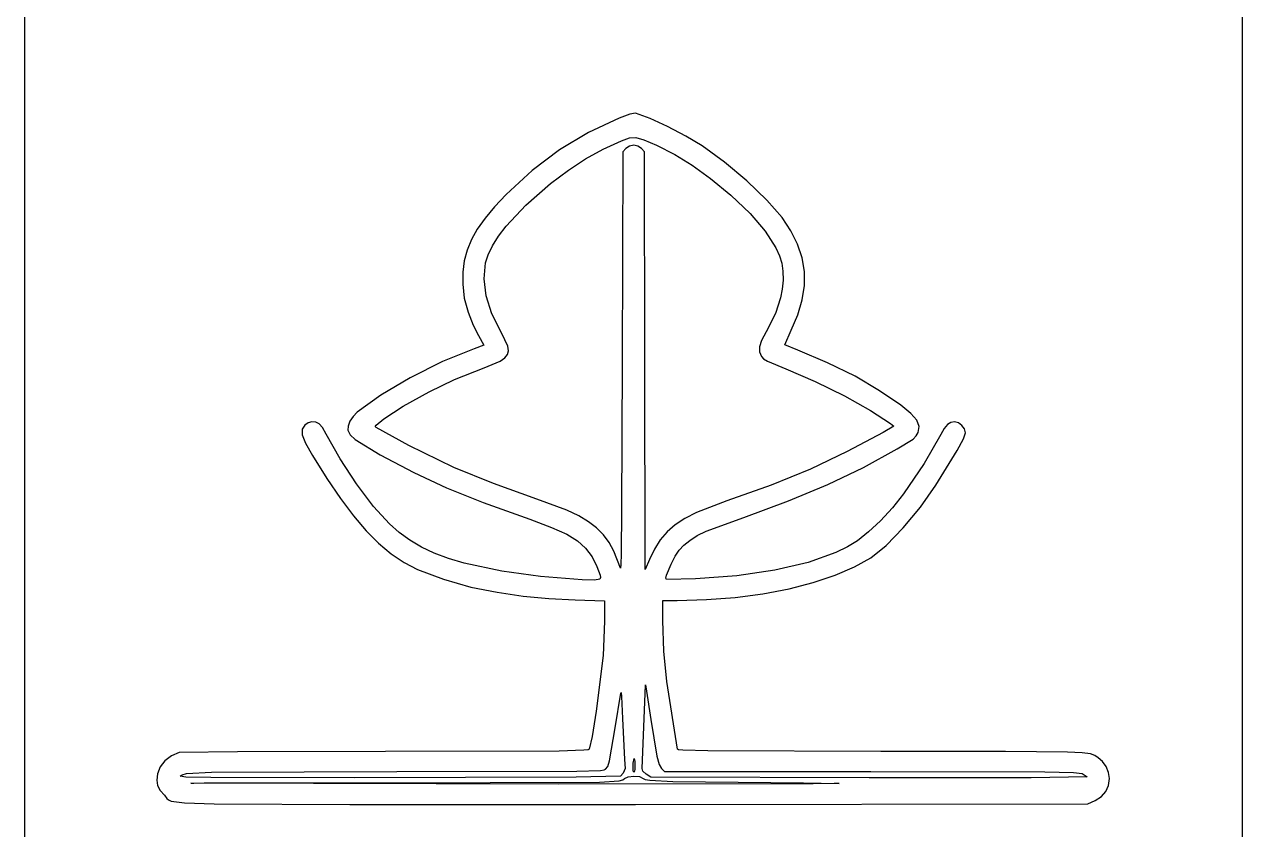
# Model space of a CAD drawing. Extents: x 45 to 235, y 1 to 395.
# Drawn here: x 44.6 to 235.4, y 142.8 to 268.8 of the extents above; entities that cross this region are included whole.
import ezdxf

# ---------------------------------------------------------------- set-up
doc = ezdxf.new("R2010")
doc.units = 0

msp = doc.modelspace()

# ---------------------------------------------------------------- linework, layer by layer
at = {"layer": 'Layer 1'}
for p, q in [((44.6336, 356.5), (44.6336, 39.4004)), ((235.443, 39.4004), (235.443, 356.494)), ((137.783, 254.157), (132.982782, 251.907592)), ((139.474703, 254.767181), (137.782838, 254.15692)), ((137.782838, 254.15692), (137.783, 254.157)), ((140.362808, 254.93091), (139.474703, 254.767181)), ((142.629892, 254.091802), (140.362808, 254.93091)), ((145.386302, 252.832208), (142.629892, 254.091802)), ((132.982782, 251.907592), (128.46537, 249.185601)), ((148.235739, 251.341905), (145.386302, 252.832208)), ((135.282109, 249.285913), (138.179893, 250.604733)), ((138.179893, 250.604733), (139.401034, 251.057158)), ((139.401034, 251.057158), (140.417517, 251.128169)), ((140.417517, 251.128169), (141.679592, 250.76381)), ((141.679592, 250.76381), (143.637513, 249.910126)), ((150.781908, 249.81067), (148.235739, 251.341905)), ((128.46537, 249.185601), (124.186098, 245.957535)), ((132.546179, 247.779176), (135.282109, 249.285913)), ((138.37844, 248.858193), (138.27921, 215.894193)), ((138.854742, 249.374186), (138.37844, 248.858193)), ((139.42283, 249.776065), (138.854742, 249.374186)), ((140.065341, 249.910025), (139.42283, 249.776065)), ((140.707852, 249.776065), (140.065341, 249.910025)), ((141.275942, 249.374186), (140.707852, 249.776065)), ((141.752244, 248.858193), (141.275942, 249.374186)), ((141.811781, 216.191793), (141.752244, 248.858193)), ((143.637513, 249.910126), (143.63754, 249.90998)), ((143.63754, 249.90998), (146.498762, 248.467433)), ((146.498762, 248.467433), (149.246485, 246.779291)), ((154.284732, 247.276894), (150.781908, 249.81067)), ((129.843732, 246.008239), (132.546179, 247.779176)), ((149.246485, 246.779291), (152.10211, 244.696712)), ((157.787544, 244.335663), (154.284732, 247.276894)), ((124.186098, 245.957535), (120.1003, 242.1899)), ((127.046393, 243.896823), (129.843732, 246.008239)), ((152.10211, 244.696712), (155.28704, 242.07085)), ((160.918238, 241.323736), (157.787544, 244.335663)), ((123.158794, 240.512805), (127.046393, 243.896823)), ((120.1003, 242.1899), (118.284051, 240.277289)), ((120.087965, 237.216226), (123.158794, 240.512805)), ((155.28704, 242.07085), (158.297415, 239.231025)), ((163.304708, 238.57787), (160.918238, 241.323736)), ((118.284051, 240.277289), (116.782004, 238.487706)), ((158.297415, 239.231025), (160.675201, 236.45446)), ((164.700276, 236.499479), (163.304708, 238.57787)), ((115.575319, 236.782313), (114.645159, 235.12227)), ((116.782004, 238.487706), (115.575319, 236.782313)), ((118.89547, 235.646658), (120.087965, 237.216226)), ((114.645159, 235.12227), (113.972685, 233.468737)), ((117.951125, 234.15407), (118.89547, 235.646658)), ((160.675201, 236.45446), (162.35342, 233.82674)), ((165.746992, 234.408993), (164.700276, 236.499479)), ((113.972685, 233.468737), (113.53906, 231.782874)), ((117.269582, 232.756834), (117.951125, 234.15407)), ((162.35342, 233.82674), (162.909259, 232.595442)), ((166.445784, 232.29432), (165.746992, 234.408993)), ((113.53906, 231.782874), (113.325444, 230.025841)), ((116.623315, 228.96745), (116.865493, 231.473323)), ((116.865493, 231.473323), (117.269582, 232.756834)), ((162.909259, 232.595442), (163.26509, 231.43345)), ((163.26509, 231.43345), (163.440912, 230.21541)), ((166.797584, 230.143366), (166.445784, 232.29432)), ((113.325444, 230.025841), (113.313, 228.1588)), ((163.440912, 230.21541), (163.46603, 228.80387)), ((166.803321, 227.944037), (166.797584, 230.143366)), ((113.313, 228.1588), (113.531305, 225.970789)), ((116.952324, 226.340648), (116.623315, 228.96745)), ((163.346024, 227.347675), (163.086477, 225.99567)), ((163.46603, 228.80387), (163.346024, 227.347675)), ((166.463926, 225.68424), (166.803321, 227.944037)), ((113.531305, 225.970789), (114.166374, 223.75301)), ((117.872988, 223.516634), (116.952324, 226.340648)), ((163.086477, 225.99567), (162.287679, 223.562067)), ((165.780328, 223.351882), (166.463926, 225.68424)), ((114.166374, 223.75301), (114.940366, 221.756012)), ((119.405773, 220.419123), (117.872988, 223.516634)), ((162.287679, 223.562067), (160.804197, 220.69681)), ((164.753458, 220.93487), (165.780328, 223.351882)), ((114.940366, 221.756012), (115.773894, 220.10136)), ((115.773894, 220.10136), (116.607422, 218.63276)), ((120.336671, 218.45748), (119.405773, 220.419123)), ((160.804197, 220.69681), (160.10091, 219.358142)), ((163.721468, 218.65259), (164.753458, 220.93487)), ((115.099132, 218.057229), (110.135178, 216.026746)), ((116.607422, 218.63276), (115.099132, 218.057229)), ((120.303802, 217.139588), (120.451638, 217.739229)), ((120.451638, 217.739229), (120.336671, 218.45748)), ((160.10091, 219.358142), (159.762289, 218.367399)), ((159.762289, 218.367399), (159.76601, 217.573873)), ((159.76601, 217.573873), (160.089745, 216.82686)), ((165.765598, 217.838908), (163.721468, 218.65259)), ((170.446749, 215.82207), (165.765598, 217.838908)), ((110.135178, 216.026746), (105.081917, 213.512518)), ((116.647193, 215.080573), (119.132273, 216.126826)), ((119.132273, 216.126826), (119.8713, 216.61623)), ((119.8713, 216.61623), (120.303802, 217.139588)), ((138.27921, 215.894193), (138.157654, 192.833231)), ((141.851473, 183.505593), (141.811781, 216.191793)), ((160.089745, 216.82686), (160.406039, 216.467153)), ((160.406039, 216.467153), (161.012579, 216.092562)), ((161.012579, 216.092562), (163.900155, 214.88196)), ((174.755788, 213.730808), (170.446749, 215.82207)), ((111.988367, 213.237379), (116.647193, 215.080573)), ((163.900155, 214.88196), (168.481771, 212.920319)), ((178.543872, 211.463414), (174.755788, 213.730808)), ((105.081917, 213.512518), (100.452864, 210.789908)), ((108.014223, 211.290003), (111.988367, 213.237379)), ((168.481771, 212.920319), (173.076414, 210.664709)), ((100.452864, 210.789908), (96.761532, 208.134279)), ((103.965658, 209.049896), (108.014223, 211.290003)), ((173.076414, 210.664709), (177.176152, 208.379329)), ((181.900308, 209.225788), (178.543872, 211.463414)), ((96.761532, 208.134279), (96.108168, 207.458898)), ((100.929233, 207.062823), (103.965658, 209.049896)), ((177.176152, 208.379329), (180.273055, 206.32838)), ((183.463794, 207.936425), (181.900308, 209.225788)), ((88.565122, 206.10996), (88.12324, 205.455045)), ((89.088559, 206.459124), (88.565122, 206.10996)), ((89.671533, 206.611069), (89.088559, 206.459124)), ((90.261949, 206.562075), (89.671533, 206.611069)), ((90.807712, 206.308419), (90.261949, 206.562075)), ((91.318743, 205.703124), (90.807712, 206.308419)), ((95.612952, 206.690488), (95.329838, 205.929521)), ((96.108168, 207.458898), (95.612952, 206.690488)), ((99.600802, 205.887879), (99.708714, 206.107735)), ((99.708714, 206.107735), (100.929233, 207.062823)), ((180.273055, 206.32838), (180.808894, 205.911616)), ((184.405854, 206.844281), (183.463794, 207.936425)), ((184.774864, 205.871213), (184.405854, 206.844281)), ((189.216129, 206.186878), (188.71347, 205.562663)), ((189.737393, 206.524569), (189.216129, 206.186878)), ((190.33494, 206.625969), (189.737393, 206.524569)), ((190.931245, 206.462241), (190.33494, 206.625969)), ((191.48848, 206.045478), (190.931245, 206.462241)), ((88.12324, 205.455045), (88.140915, 204.576864)), ((88.140915, 204.576864), (88.668381, 203.274476)), ((91.919082, 204.681059), (91.318743, 205.703124)), ((94.080114, 200.839015), (91.919082, 204.681059)), ((95.329838, 205.929521), (95.312782, 205.276469)), ((95.312782, 205.276469), (95.64303, 204.585894)), ((95.64303, 204.585894), (96.466323, 203.815315)), ((99.738483, 205.733143), (99.600802, 205.887879)), ((104.861158, 202.912543), (99.738483, 205.733143)), ((179.141834, 204.959013), (173.49072, 201.937472)), ((180.808894, 205.911616), (179.141834, 204.959013)), ((183.845208, 203.917011), (184.336394, 204.407579)), ((184.336394, 204.407579), (184.619198, 204.939078)), ((184.619198, 204.939078), (184.774864, 205.871213)), ((188.17174, 204.601689), (185.552081, 200.09915)), ((188.71347, 205.562663), (188.17174, 204.601689)), ((191.900592, 205.487313), (191.48848, 206.045478)), ((191.703992, 203.961967), (192.06153, 204.899379)), ((192.06153, 204.899379), (191.900592, 205.487313)), ((88.668381, 203.274476), (89.755872, 201.34694)), ((96.466323, 203.815315), (100.373482, 201.446209)), ((111.903983, 199.481683), (104.861158, 202.912543)), ((176.054776, 199.459429), (181.344628, 202.359108)), ((181.344628, 202.359108), (183.845208, 203.917011)), ((190.719448, 202.133352), (191.703992, 203.961967)), ((89.755872, 201.34694), (91.999621, 197.742707)), ((96.659772, 196.911388), (94.080114, 200.839015)), ((100.373482, 201.446209), (105.645671, 198.662202)), ((173.49072, 201.937472), (167.750334, 199.183853)), ((187.39774, 196.703019), (190.719448, 202.133352)), ((105.645671, 198.662202), (110.742969, 196.291234)), ((118.118224, 196.978612), (111.903983, 199.481683)), ((167.750334, 199.183853), (161.595624, 196.710562)), ((170.461656, 196.78488), (176.054776, 199.459429)), ((185.552081, 200.09915), (182.33705, 195.313809)), ((91.999621, 197.742707), (94.123831, 194.601512)), ((99.3399, 193.355871), (96.659772, 196.911388)), ((124.883183, 194.520203), (118.118224, 196.978612)), ((161.595624, 196.710562), (154.652034, 194.222383)), ((164.306646, 194.218245), (170.461656, 196.78488)), ((184.964165, 193.243323), (187.39774, 196.703019)), ((110.742969, 196.291234), (116.510074, 193.972353)), ((182.33705, 195.313809), (180.613867, 193.159289)), ((94.123831, 194.601512), (96.161528, 191.887775)), ((101.802342, 190.630159), (99.3399, 193.355871)), ((116.510074, 193.972353), (123.791682, 191.344609)), ((129.615529, 192.770974), (124.883183, 194.520203)), ((131.45109, 191.892986), (129.615529, 192.770974)), ((138.157654, 192.833231), (138.086643, 185.998823)), ((154.652034, 194.222383), (149.913517, 192.410205)), ((157.331128, 191.642308), (164.306646, 194.218245)), ((180.613867, 193.159289), (178.747423, 191.131285)), ((182.277541, 189.997589), (184.964165, 193.243323)), ((96.161528, 191.887775), (98.145736, 189.565915)), ((123.791682, 191.344609), (127.198974, 190.079744)), ((132.987797, 190.975229), (131.45109, 191.892986)), ((134.266814, 189.989562), (132.987797, 190.975229)), ((148.092543, 191.474813), (146.572283, 190.471509)), ((149.913517, 192.410205), (148.092543, 191.474813)), ((151.399687, 189.466696), (157.331128, 191.642308)), ((178.747423, 191.131285), (176.869814, 189.363758)), ((98.145736, 189.565915), (100.109479, 187.600352)), ((103.349983, 189.269359), (101.802342, 190.630159)), ((105.010885, 188.064148), (103.349983, 189.269359)), ((127.198974, 190.079744), (129.586686, 189.010236)), ((129.586686, 189.010236), (131.259945, 187.981661)), ((135.329307, 188.907844), (134.266814, 189.989562)), ((136.216442, 187.701934), (135.329307, 188.907844)), ((145.304129, 189.364015), (144.239474, 188.116048)), ((146.572283, 190.471509), (145.304129, 189.364015)), ((150.010785, 188.792867), (151.399687, 189.466696)), ((176.869814, 189.363758), (175.11314, 187.990669)), ((179.605792, 187.261645), (182.277541, 189.997589)), ((100.109479, 187.600352), (102.085783, 185.955506)), ((106.822024, 186.998942), (105.010885, 188.064148)), ((108.820381, 186.05816), (106.822024, 186.998942)), ((131.259945, 187.981661), (132.523882, 186.839589)), ((136.969383, 186.343693), (136.216442, 187.701934)), ((144.239474, 188.116048), (143.329712, 186.691327)), ((147.182434, 186.522065), (147.926346, 187.308458)), ((147.926346, 187.308458), (148.876778, 188.050198)), ((148.876778, 188.050198), (150.010785, 188.792867)), ((173.551671, 187.040623), (171.734373, 186.158023)), ((175.11314, 187.990669), (173.551671, 187.040623)), ((177.21684, 185.331319), (179.605792, 187.261645)), ((102.085783, 185.955506), (104.107673, 184.595795)), ((111.042932, 185.226221), (108.820381, 186.05816)), ((113.526657, 184.487542), (111.042932, 185.226221)), ((132.523882, 186.839589), (133.580678, 185.485105)), ((133.580678, 185.485105), (134.310012, 183.981779)), ((138.021213, 183.704193), (136.969383, 186.343693)), ((138.086643, 185.998823), (138.052649, 184.217986)), ((143.329712, 186.691327), (142.526234, 185.053573)), ((145.919738, 184.339018), (146.546435, 185.571944)), ((146.546435, 185.571944), (147.182434, 186.522065)), ((171.734373, 186.158023), (167.388111, 184.611902)), ((174.675694, 183.882372), (177.21684, 185.331319)), ((104.107673, 184.595795), (106.208172, 183.48564)), ((106.208172, 183.48564), (110.274102, 181.982315)), ((119.425542, 183.227639), (113.526657, 184.487542)), ((125.483543, 182.391626), (119.425542, 183.227639)), ((134.310012, 183.981779), (134.809571, 182.629156)), ((138.052649, 184.217986), (138.021213, 183.704193)), ((142.526234, 185.053573), (141.851473, 183.505593)), ((145.210247, 182.595063), (145.919738, 184.339018)), ((162.185989, 183.385798), (156.23964, 182.513199)), ((167.388111, 184.611902), (162.185989, 183.385798)), ((171.649412, 182.581108), (174.675694, 183.882372)), ((110.274102, 181.982315), (114.563292, 180.74691)), ((131.988042, 181.897959), (125.483543, 182.391626)), ((133.910924, 181.821675), (131.988042, 181.897959)), ((134.763987, 181.987264), (133.910924, 181.821675)), ((134.871318, 182.23402), (134.763987, 181.987264)), ((134.809571, 182.629156), (134.871318, 182.23402)), ((145.115979, 182.142638), (145.210247, 182.595063)), ((145.18544, 181.937668), (145.115979, 182.142638)), ((149.774823, 182.054263), (145.18544, 181.937668)), ((156.23964, 182.513199), (149.774823, 182.054263)), ((164.39634, 180.476512), (168.201719, 181.441248)), ((168.201719, 181.441248), (171.649412, 182.581108)), ((114.563292, 180.74691), (118.70333, 179.933847)), ((118.70333, 179.933847), (122.752201, 179.33289)), ((155.967418, 179.127302), (160.296998, 179.700623)), ((160.296998, 179.700623), (164.39634, 180.476512)), ((122.752201, 179.33289), (126.789917, 178.932873)), ((126.789917, 178.932873), (130.896492, 178.72263)), ((130.896492, 178.72263), (135.500742, 178.583709)), ((135.500742, 178.583709), (135.500742, 175.388519)), ((144.62985, 175.527439), (144.62985, 178.643249)), ((144.62985, 178.643249), (146.87244, 178.643249)), ((146.87244, 178.643249), (151.471324, 178.77027)), ((151.471324, 178.77027), (155.967418, 179.127302)), ((135.500742, 175.388519), (135.302283, 170.010279)), ((144.788617, 170.697442), (144.62985, 175.527439)), ((135.302283, 170.010279), (134.185951, 161.29792)), ((145.245073, 165.941869), (144.788617, 170.697442)), ((137.167775, 158.698194), (138.040995, 164.155814)), ((138.040995, 164.155814), (138.103944, 164.236128)), ((138.103944, 164.236128), (138.172474, 163.592687)), ((141.871353, 164.056612), (141.911045, 165.445822)), ((141.911045, 165.445822), (142.069812, 164.453527)), ((142.069812, 164.453527), (142.764418, 159.988197)), ((146.931973, 155.383869), (145.245073, 165.941869)), ((138.172474, 163.592687), (138.318838, 160.186634)), ((141.375205, 152.347512), (141.871353, 164.056612)), ((134.185951, 161.29792), (133.53848, 157.334329)), ((136.27967, 153.560585), (137.167775, 158.698194)), ((138.318838, 160.186634), (138.636372, 153.736714)), ((142.764418, 159.988197), (142.76432, 159.98818)), ((142.76432, 159.98818), (143.709481, 154.284963)), ((133.53848, 157.334329), (133.099393, 155.383879)), ((68.858193, 154.84804), (67.669298, 154.323985)), ((77.992268, 154.974558), (68.858193, 154.84804)), ((101.206993, 155.026653), (77.992268, 154.974558)), ((128.398392, 155.078748), (101.206993, 155.026653)), ((132.28292, 155.18573), (128.398392, 155.078748)), ((132.915005, 155.271664), (132.28292, 155.18573)), ((133.099393, 155.383879), (132.915005, 155.271664)), ((147.103211, 155.278166), (146.931973, 155.383869)), ((147.747496, 155.196883), (147.103211, 155.278166)), ((151.685035, 155.093623), (147.747496, 155.196883)), ((178.764773, 155.026643), (151.685035, 155.093623)), ((198.288507, 155.019201), (178.764773, 155.026643)), ((207.990372, 154.922453), (198.288507, 155.019201)), ((210.321531, 154.805703), (207.990372, 154.922453)), ((211.593337, 154.624765), (210.321531, 154.805703)), ((212.27116, 154.365682), (211.593337, 154.624765)), ((66.655298, 153.543173), (65.894333, 152.576305)), ((67.669298, 154.323985), (66.655298, 153.543173)), ((135.659485, 152.248274), (135.995625, 152.678372)), ((135.995625, 152.678372), (136.27967, 153.560585)), ((138.63637, 153.73672), (138.718234, 152.32022)), ((138.636372, 153.736714), (138.63637, 153.73672)), ((139.985889, 153.200881), (140.134733, 153.893007)), ((139.985889, 151.910901), (139.985889, 153.200881)), ((140.134733, 153.893007), (140.22404, 153.498569)), ((140.22404, 153.498569), (140.22404, 152.208589)), ((143.709481, 154.284963), (144.067638, 152.991569)), ((144.067638, 152.991569), (144.43138, 152.34751)), ((212.820373, 154.014503), (212.27116, 154.365682)), ((213.512192, 153.430909), (212.820373, 154.014503)), ((214.068188, 152.635214), (213.512192, 153.430909)), ((65.464543, 151.49408), (65.358801, 150.529074)), ((65.894333, 152.576305), (65.464543, 151.49408)), ((69.016985, 151.136904), (69.348628, 151.372729)), ((69.902576, 150.993021), (69.016985, 151.136904)), ((69.348628, 151.372729), (70.021683, 151.549947)), ((73.839485, 150.908676), (69.902576, 150.993021)), ((70.021683, 151.549947), (73.94373, 151.762049)), ((96.404285, 150.859061), (73.839485, 150.908676)), ((73.94373, 151.762049), (102.953485, 151.851356)), ((131.035385, 150.997982), (96.404285, 150.859061)), ((102.953485, 151.851356), (131.154498, 151.900971)), ((137.981455, 151.117057), (131.035385, 150.997982)), ((131.154498, 151.900971), (134.869383, 152.018806)), ((134.869383, 152.018806), (135.442581, 152.11726)), ((135.442581, 152.11726), (135.659485, 152.248274)), ((138.398219, 151.63305), (137.981455, 151.117057)), ((138.36264, 150.553007), (138.63645, 150.759838)), ((138.718234, 152.32022), (138.398219, 151.63305)), ((138.63645, 150.759838), (139.20671, 151.053495)), ((139.20671, 151.053495), (140.102568, 151.159237)), ((140.127291, 151.762057), (139.985889, 151.910901)), ((140.102568, 151.159237), (140.994704, 151.075202)), ((140.22404, 152.20859), (140.127291, 151.762057)), ((140.22404, 152.208589), (140.22404, 152.20859)), ((140.994704, 151.075202), (141.5538, 150.79953)), ((141.476916, 151.930747), (141.375205, 152.347512)), ((142.010274, 151.454446), (141.476916, 151.930747)), ((141.55372, 150.79953), (141.852649, 150.64429)), ((141.5538, 150.79953), (141.55372, 150.79953)), ((142.744572, 150.958298), (142.010274, 151.454446)), ((176.939072, 150.89876), (142.744572, 150.958298)), ((144.43138, 152.34751), (144.887836, 151.851362)), ((144.887836, 151.851362), (177.216836, 151.851362)), ((202.34676, 150.89876), (176.939072, 150.89876)), ((177.216836, 151.851362), (204.447924, 151.796786)), ((211.113672, 151.017835), (202.34676, 150.89876)), ((204.447924, 151.796786), (208.945816, 151.700657)), ((208.945816, 151.700657), (210.319836, 151.533828)), ((210.319836, 151.533828), (211.113672, 151.017835)), ((214.44185, 151.720443), (214.068188, 152.635214)), ((214.586663, 150.779623), (214.44185, 151.720443)), ((214.445882, 149.701744), (214.586663, 150.779623)), ((65.358801, 150.529074), (65.496792, 149.683142)), ((65.496792, 149.683142), (65.891538, 148.904189)), ((65.891538, 148.904189), (66.556063, 148.14012)), ((70.70392, 150.02554), (71.168245, 150.059069)), ((128.35622, 149.906465), (70.70392, 150.02554)), ((71.168245, 150.059069), (72.80728, 150.085388)), ((72.80728, 150.085388), (79.121079, 150.117327)), ((79.121079, 150.117327), (100.47282, 150.104924)), ((100.47282, 150.104924), (134.68712, 150.204153)), ((168.196877, 149.958561), (128.35622, 149.906465)), ((134.68712, 150.204153), (137.785559, 150.415016)), ((137.785559, 150.415016), (138.36264, 150.553007)), ((141.852649, 150.64429), (142.612995, 150.517656)), ((142.612995, 150.517656), (146.217511, 150.330671)), ((146.217511, 150.330671), (166.65882, 150.085078)), ((166.65882, 150.085078), (172.250404, 150.009726)), ((171.473003, 149.981469), (168.196877, 149.958561)), ((172.168578, 149.994885), (171.473003, 149.981469)), ((172.250404, 150.009726), (172.168578, 149.994885)), ((214.026018, 148.765266), (214.445882, 149.701744)), ((66.556063, 148.14012), (66.950113, 147.622112)), ((66.950113, 147.622112), (67.188273, 147.417121)), ((67.188273, 147.417121), (67.639525, 147.244575)), ((67.639525, 147.244575), (69.738306, 146.986113)), ((69.738306, 146.986113), (74.360462, 146.82533)), ((211.212863, 146.790598), (212.363923, 147.346283)), ((212.363923, 147.346283), (213.330792, 147.977631)), ((213.330792, 147.977631), (214.026018, 148.765266)), ((74.360462, 146.82533), (95.630924, 146.711215)), ((95.630924, 146.711215), (140.362963, 146.73106)), ((140.362963, 146.73106), (211.212863, 146.790598))]:
    msp.add_line(p, q, dxfattribs=at)

doc.saveas('drawing.dxf')
